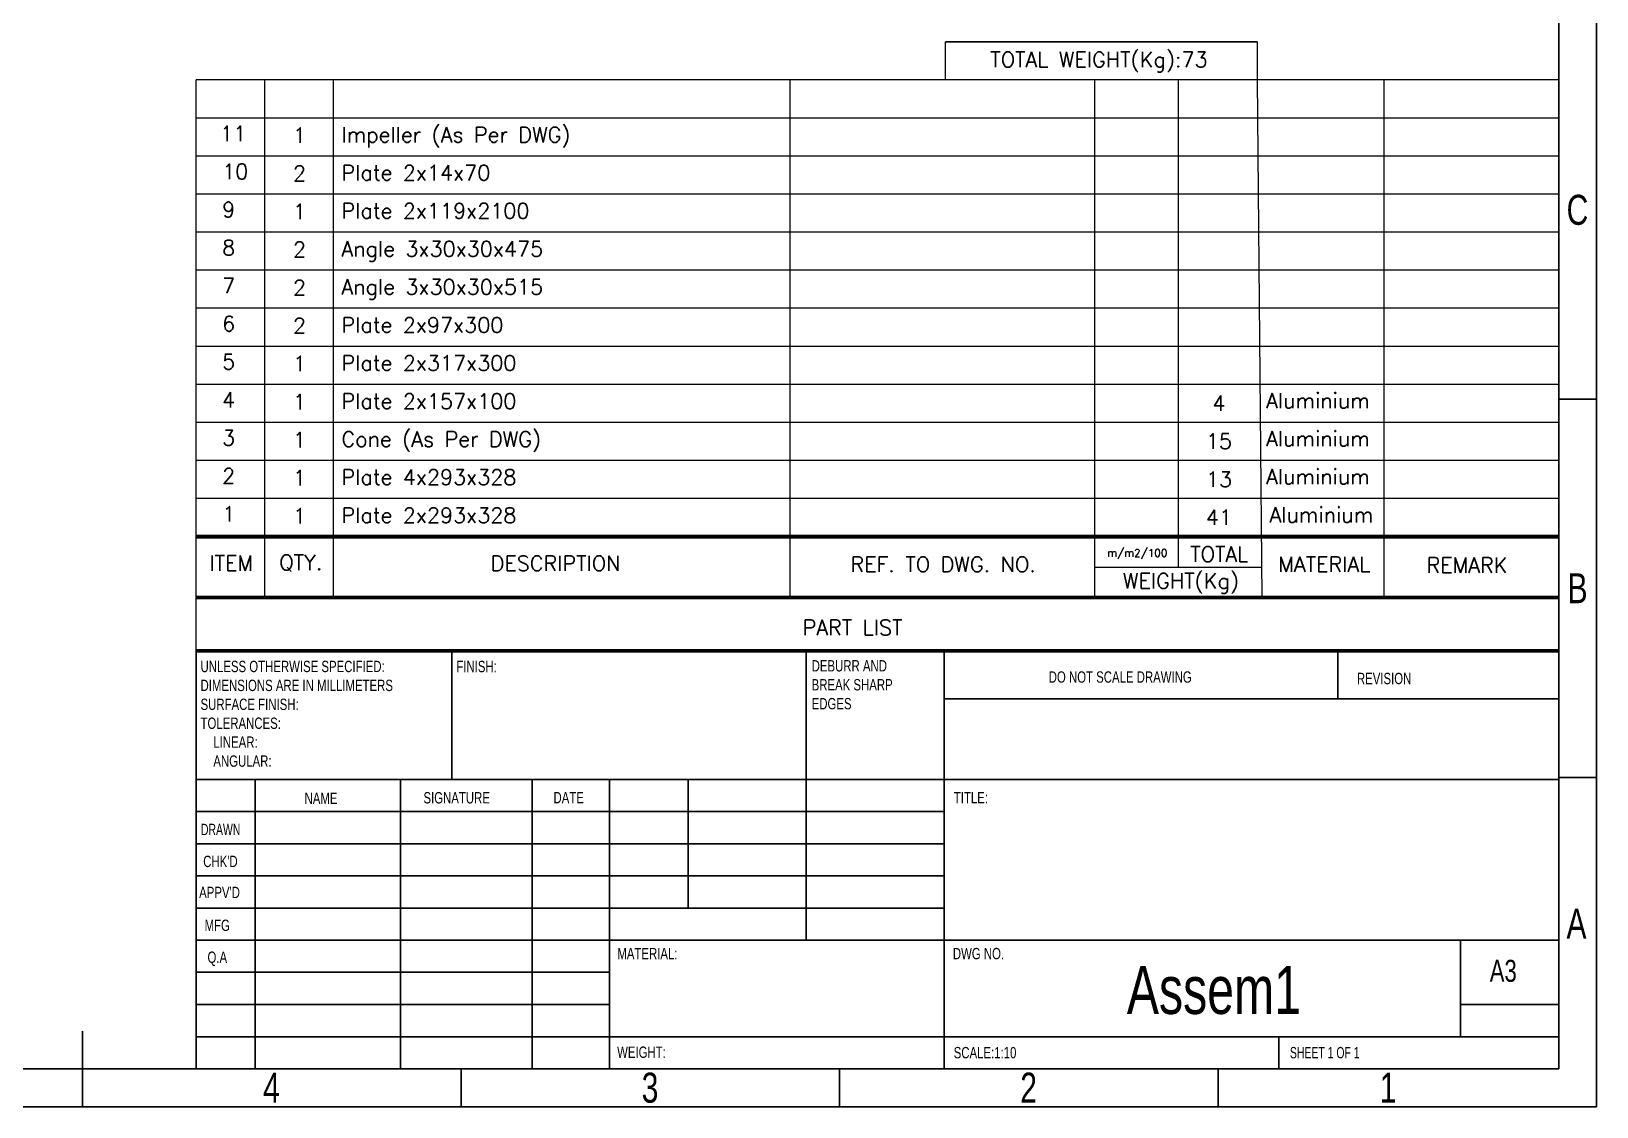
# Model space of a CAD drawing. Header units: millimetres. Extents: x -2169 to 6000, y -2300 to 596.
# Drawn here: x -803 to 658, y -1506 to -502 of the extents above; entities that cross this region are included whole.
import ezdxf
from ezdxf.enums import TextEntityAlignment as Align

# ---------------------------------------------------------------- set-up
doc = ezdxf.new("R2010")
doc.units = ezdxf.units.MM
doc.linetypes.add('SLD-Solid', pattern=[0])
doc.layers.add('title', color=7, linetype='Continuous', lineweight=15)
doc.styles.add('SLDTEXTSTYLE0', font='TXT', dxfattribs={"width": 0.75})
doc.styles.add('SLDTEXTSTYLE1', font='TXT', dxfattribs={"width": 0.686449})
doc.styles.add('SLDTEXTSTYLE2', font='TXT', dxfattribs={"width": 0.6875})
doc.styles.add('TITLE', font='romans.shx', dxfattribs={"height": 2.5})

# ---------------------------------------------------------------- blocks, each defined once
blk = doc.blocks.new('SW_NOTE_0')
at = {"color": 0, "linetype": 'Continuous', "lineweight": 0, "char_height": 1.5, "attachment_point": 1, "style": 'SLDTEXTSTYLE0'}
for s, insert in [('UNLESS OTHERWISE SPECIFIED:', (0, 1.93)), ('DIMENSIONS ARE IN MILLIMETERS', (0, -0.57)), ('SURFACE FINISH:', (0, -3.07)), ('TOLERANCES:', (0, -5.57)), ('LINEAR:', (1.69, -8.07)), ('ANGULAR:', (1.69, -10.57))]:
    blk.add_mtext(s, dxfattribs=dict(at, insert=insert))
blk = doc.blocks.new('SW_NOTE_1')
at = {"color": 0, "linetype": 'Continuous', "lineweight": 0, "char_height": 1.5, "attachment_point": 1, "style": 'SLDTEXTSTYLE0'}
for s, insert in [('DEBURR AND', (0, 1.93)), ('BREAK SHARP', (0, -0.57)), ('EDGES', (0, -3.07))]:
    blk.add_mtext(s, dxfattribs=dict(at, insert=insert))

msp = doc.modelspace()

# ---------------------------------------------------------------- linework, layer by layer
at = {"color": 7, "linetype": 'SLD-Solid'}
for p, q in [((658.4, 521.9), (658.4, -1506.5)), ((623.1, 486.6), (623.1, -1471.1)), ((623.1, -845.7), (658.4, -845.7)), ((-649.1, -1080.7), (623.1, -1080.7)), ((-649.1, -1080.7), (-649.1, -1471.1)), ((-410.2, -1200.8), (-410.2, -1080.7)), ((-79.4, -1080.7), (-79.4, -1351)), ((49.2, -1080.7), (49.2, -1471.1)), ((416.7, -1125.7), (416.7, -1080.7)), ((623.1, -1125.7), (49.2, -1125.7)), ((623.1, -1200.8), (-649.1, -1200.8)), ((-593.9, -1200.8), (-593.9, -1471.1)), ((-458.3, -1200.8), (-458.3, -1471.1)), ((-335.3, -1200.8), (-335.3, -1471.1)), ((-263.2, -1471.1), (-263.2, -1200.8)), ((-189.7, -1321), (-189.7, -1200.8)), ((623.1, -1199), (658.4, -1199)), ((658.4, -1506.5), (658.4, -1219.5)), ((49.2, -1230.8), (-649.1, -1230.8)), ((49.2, -1260.9), (-649.1, -1260.9)), ((49.2, -1290.9), (-649.1, -1290.9)), ((49.2, -1321), (-649.1, -1321)), ((-263.2, -1351), (-649.1, -1351)), ((-263.2, -1351), (623.1, -1351)), ((531.2, -1441.1), (531.2, -1351)), ((-263.2, -1381), (-649.1, -1381)), ((-263.2, -1411.1), (-649.1, -1411.1)), ((623.1, -1411.1), (531.2, -1411.1)), ((-755.1, -1506.5), (-755.1, -1435.8)), ((-649.1, -1441.1), (623.1, -1441.1)), ((361.6, -1471.1), (361.6, -1441.1)), ((623.1, -1471.1), (-2133.2, -1471.1)), ((-755.1, -1471.1), (-755.1, -1506.5)), ((-401.7, -1471.1), (-401.7, -1506.5)), ((-48.3, -1471.1), (-48.3, -1506.5)), ((305.1, -1471.1), (305.1, -1506.5)), ((658.4, -1506.5), (-2168.6, -1506.5))]:
    msp.add_line(p, q, dxfattribs=at)
msp.add_line((341.6, -512.1), (50.4, -512.1))
at = {"layer": 'title', "color": 7}
for p, q in [((50.4, -547.6), (50.4, -512.1)), ((341.6, -512.1), (341.6, -547.6)), ((267.8, -547.6), (267.8, -974.1)), ((267.8, -974.1), (267.8, -1002.5)), ((189.6, -1002.5), (345.9, -1002.5))]:
    msp.add_line(p, q, dxfattribs=at)
at = {"layer": 'title', "color": 0}
for p, q in [((-649.1, -1080.7), (-649.1, -547.6)), ((623.1, -547.6), (-649.1, -547.6)), ((-585.1, -547.6), (-585.1, -1030.9)), ((-521.1, -547.6), (-521.1, -1030.9)), ((-94.7, -547.6), (-94.7, -1030.9)), ((189.6, -547.6), (189.6, -1030.9)), ((341.6, -547.6), (345.9, -1030.9)), ((459.6, -547.6), (459.6, -1030.9)), ((623.1, -583.2), (-649.1, -583.2)), ((623.1, -618.7), (-649.1, -618.7)), ((623.1, -654.2), (-649.1, -654.2)), ((623.1, -689.8), (-649.1, -689.8)), ((623.1, -725.3), (-649.1, -725.3)), ((623.1, -760.8), (-649.1, -760.8)), ((623.1, -796.4), (-649.1, -796.4)), ((623.1, -831.9), (-649.1, -831.9)), ((623.1, -867.5), (-649.1, -867.5)), ((623.1, -903), (-649.1, -903)), ((623.1, -938.5), (-649.1, -938.5))]:
    msp.add_line(p, q, dxfattribs=at)
for points in [[(623.1, -974.1, 3.55, 3.55, 0), (-649.1, -974.1, 3.55, 3.55, 0)], [(623.1, -1030.9, 3.55, 3.55, 0), (-649.1, -1030.9, 3.55, 3.55, 0)]]:
    msp.add_lwpolyline(points, format="xyseb", dxfattribs=at)
at = {"layer": 'title', "color": 0, "const_width": 3.55}
msp.add_lwpolyline([(623.1, -1080.7), (-649.1, -1080.7)], dxfattribs=at)

# ---------------------------------------------------------------- block references
at = {"color": 7, "linetype": 'Continuous', "xscale": 7.067550469929045, "yscale": 7.067550469929045, "zscale": 7.067550469929045}
for name, p in [('SW_NOTE_0', (-644.9, -1103.7)), ('SW_NOTE_1', (-74.4, -1103.1))]:
    msp.add_blockref(name, p, dxfattribs=at)

# ---------------------------------------------------------------- texts
at = {"color": 7, "linetype": 'Continuous'}
for s, insert, char_height, attachment_point, style in [('C', (640.5, -654.9), 28, 2, 'SLDTEXTSTYLE0'), ('B', (640.6, -1008.3), 28, 2, 'SLDTEXTSTYLE0'), ('FINISH:', (-406.1, -1090.1), 10.6, 1, 'SLDTEXTSTYLE0'), ('DO NOT SCALE DRAWING', (146.9, -1099.9), 10.601, 1, 'SLDTEXTSTYLE0'), ('REVISION', (434.6, -1101.3), 10.6, 1, 'SLDTEXTSTYLE0'), ('SIGNATURE', (-436.8, -1212.7), 10.6, 1, 'SLDTEXTSTYLE0'), ('DATE', (-315.4, -1212.6), 10.6, 1, 'SLDTEXTSTYLE0'), ('TITLE:', (58.3, -1212.6), 10.6, 1, 'SLDTEXTSTYLE0'), ('NAME', (-547.8, -1213.2), 10.6, 1, 'SLDTEXTSTYLE0'), ('DRAWN', (-644.5, -1242.3), 10.6, 1, 'SLDTEXTSTYLE1'), ("CHK'D", (-642.4, -1272.1), 10.6, 1, 'SLDTEXTSTYLE0'), ("APPV'D", (-646.2, -1301.1), 10.6, 1, 'SLDTEXTSTYLE0'), ('A', (639.6, -1321.6), 28, 2, 'SLDTEXTSTYLE0'), ('MFG', (-641.1, -1331.8), 10.6, 1, 'SLDTEXTSTYLE0'), ('MATERIAL:', (-255.8, -1358.2), 10.6, 1, 'SLDTEXTSTYLE0'), ('DWG NO.', (57.4, -1358.2), 10.6, 1, 'SLDTEXTSTYLE0'), ('Q.A', (-638.4, -1361.6), 10.6, 1, 'SLDTEXTSTYLE0'), ('A3', (558.6, -1369.3), 20.57, 1, 'SLDTEXTSTYLE0'), ('Assem1', (301.1, -1375), 44.88, 2, 'SLDTEXTSTYLE0'), ('WEIGHT:', (-256, -1450.3), 10.59, 1, 'SLDTEXTSTYLE0'), ('SCALE:1:10', (58.2, -1450.7), 10.6, 1, 'SLDTEXTSTYLE0'), ('SHEET 1 OF 1', (372.1, -1450.7), 10.601, 1, 'SLDTEXTSTYLE2'), ('4', (-578.7, -1474.7), 28, 2, 'SLDTEXTSTYLE0'), ('3', (-225.3, -1474.7), 28, 2, 'SLDTEXTSTYLE0'), ('2', (128.1, -1474.7), 28, 2, 'SLDTEXTSTYLE0'), ('1', (463.8, -1474.7), 28, 2, 'SLDTEXTSTYLE0')]:
    msp.add_mtext(s, dxfattribs=dict(at, insert=insert, char_height=char_height, attachment_point=attachment_point, style=style))
at = {"layer": 'title', "color": 7, "style": 'TITLE'}
for s, height, p in [('TOTAL WEIGHT(Kg):73', 14.214, (193.8, -529.6)), ('m/m2/100', 7.11, (229.6, -989.8)), ('TOTAL', 14.21, (306.1, -990.5))]:
    msp.add_text(s, height=height, dxfattribs=at).set_placement(p, align=Align.MIDDLE)
at = {"layer": 'title', "style": 'TITLE'}
for s, height, p in [('11', 14.21, (-626.6, -604.7)), ('10', 14.21, (-624.7, -640.2)), ('9', 14.2, (-624.7, -675.8)), ('8', 14.2, (-624.7, -711.3)), ('7', 14.2, (-624.7, -746.8)), ('6', 14.2, (-624.7, -782.4)), ('5', 14.2, (-624.7, -817.9)), ('4', 14.2, (-624.7, -853.5)), ('3', 14.2, (-624.7, -889)), ('2', 14.2, (-624.7, -924.5)), ('1', 14.2, (-624.7, -960.1))]:
    msp.add_text(s, height=height, dxfattribs=at).set_placement(p)
for s, p in [('1', (-552.5, -599.4)), ('2', (-552.5, -634.9)), ('1', (-552.5, -670.5)), ('2', (-552.5, -706)), ('2', (-552.5, -741.6)), ('2', (-552.5, -777.1)), ('1', (-552.5, -812.6)), ('1', (-552.5, -848.2)), ('1', (-552.5, -883.7)), ('1', (-552.5, -919.2)), ('1', (-552.5, -954.8))]:
    msp.add_text(s, height=14.2, dxfattribs=at).set_placement(p, align=Align.MIDDLE)
at = {"layer": 'title', "color": 7, "style": 'TITLE'}
for s, p in [('Impeller (As Per DWG)', (-513.3, -605.9)), ('Plate 2x14x70', (-513.3, -641.4)), ('Plate 2x119x2100', (-513.3, -677)), ('Angle 3x30x30x475', (-513.3, -712.5)), ('Angle 3x30x30x515', (-513.3, -748)), ('Plate 2x97x300', (-513.3, -783.6)), ('Plate 2x317x300', (-513.3, -819.1)), ('Plate 2x157x100', (-513.3, -854.7)), ('Cone (As Per DWG)', (-513.3, -890.2)), ('Plate 4x293x328', (-513.3, -925.7)), ('Plate 2x293x328', (-513.3, -961.3))]:
    msp.add_text(s, height=14.214, dxfattribs=at).set_placement(p)
at = {"layer": 'title', "color": 0, "style": 'TITLE'}
for s, height, p in [('4', 14.2, (305.8, -849.5)), ('Aluminium', 14.21, (398.3, -846.8)), ('Aluminium', 14.21, (398.3, -882.3)), ('15', 14.21, (305.8, -885)), ('13', 14.21, (305.8, -920.6)), ('Aluminium', 14.21, (398.3, -917.8)), ('41', 14.21, (305.8, -956.1)), ('Aluminium', 14.21, (401.5, -953.4)), ('ITEM', 14.21, (-616.2, -998.9)), ('QTY.', 14.21, (-551.3, -998.9)), ('DESCRIPTION', 14.214, (-313.4, -999.1)), ('REF. TO DWG. NO.', 14.214, (48.4, -1000)), ('MATERIAL', 14.21, (404.2, -1000)), ('REMARK', 14.21, (537.4, -1000.8)), ('WEIGHT(Kg)', 14.21, (270.4, -1016.5)), ('PART LIST', 14.21, (-36.2, -1059))]:
    msp.add_text(s, height=height, dxfattribs=at).set_placement(p, align=Align.MIDDLE)

doc.saveas('drawing.dxf')
